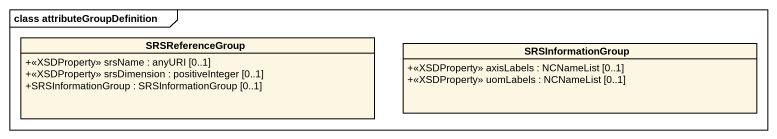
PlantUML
@startuml
mainframe class attributeGroupDefinition
hide circle
hide empty members
skinparam classAttributeIconSize 0
class SRSReferenceGroup {
  +<<XSDProperty>> srsName : anyURI [0..1]
  +<<XSDProperty>> srsDimension : positiveInteger [0..1]
  +SRSInformationGroup : SRSInformationGroup [0..1]
}
class SRSInformationGroup {
  +<<XSDProperty>> axisLabels : NCNameList [0..1]
  +<<XSDProperty>> uomLabels : NCNameList [0..1]
}
@enduml
